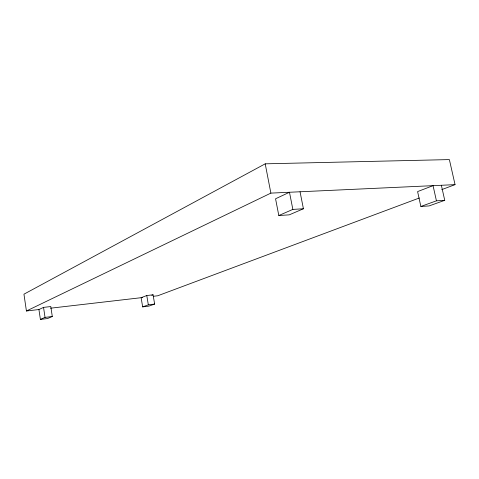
<?xml version="1.0" encoding="UTF-8"?>
<svg xmlns="http://www.w3.org/2000/svg" width="479" height="479" viewBox="0 0 479 479"><rect width="100%" height="100%" fill="white"/><g stroke="black" fill="none" stroke-linecap="round" stroke-linejoin="round"><path stroke-width="0.72" d="M441.758 189.612L455.05 184.643L449.374 159.591L265.21 163.83L23.95 294.184L26.423 310.991L38.925 309.542L43.535 307.386L50.792 306.554L52.301 316.505L47.583 318.529L40.398 319.409L38.925 309.542M26.423 310.991L270.875 193.115L455.05 184.643M40.398 319.409L45.038 317.385L52.301 316.505M292.855 209.401L289.478 192.259L275.557 198.773L278.808 215.52L292.855 209.401L303.423 208.766L300.046 191.774M303.423 208.766L289.244 214.855L278.808 215.52M146.772 295.531L141.125 297.698L142.658 306.883L148.903 306.117L154.639 304.063L153.07 294.813L146.772 295.531L148.334 304.83L142.658 306.883M151.801 295.292L153.07 294.813M419.37 197.983L157.729 295.777L153.286 296.291M436.435 200.827L433.058 185.654L417.598 191.588L420.861 206.449L436.435 200.827L444.74 200.33L441.363 185.271M444.74 200.33L429.1 205.922L420.861 206.449M148.334 304.83L154.639 304.063M50.558 308.195L142.508 297.543M265.21 163.83L270.875 193.115M43.535 307.386L45.038 317.385"/></g></svg>
